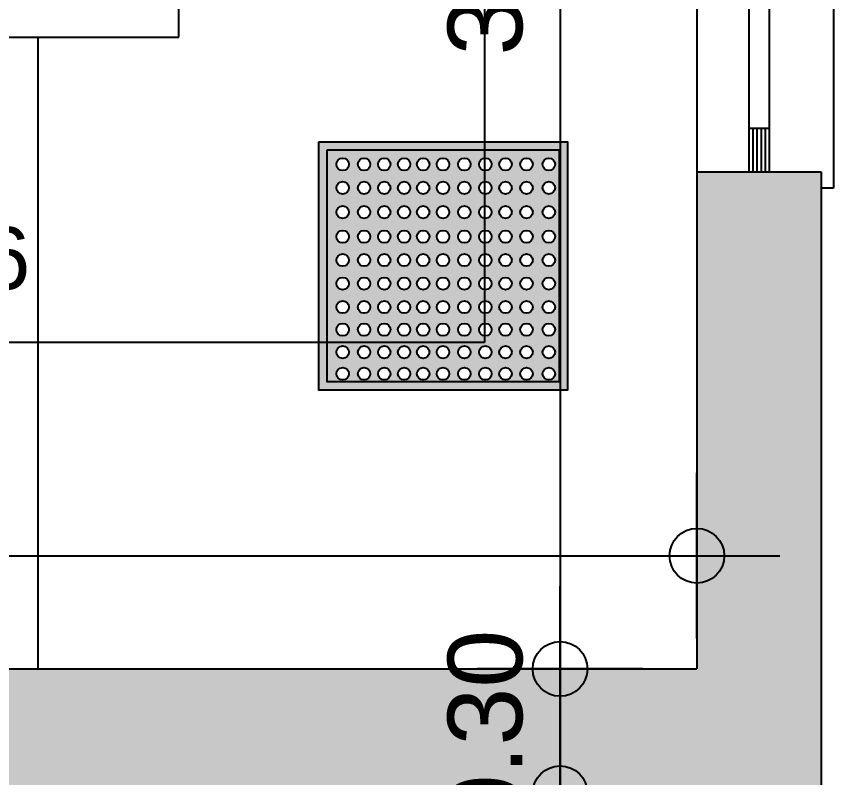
# Model space of a CAD drawing. Header units: metres. Extents: x -11 to 85, y -301 to 135.
# Drawn here: x 45.832 to 47.804, y 29.585 to 31.422 of the extents above; entities that cross this region are included whole.
import ezdxf
from ezdxf.enums import TextEntityAlignment as Align

# ---------------------------------------------------------------- set-up
doc = ezdxf.new("R2010")
doc.units = ezdxf.units.M
doc.header["$LTSCALE"] = 0.036
doc.header["$PDMODE"] = 2
for name, color, linetype in [('arxitek corofos', 252, 'Continuous'), ('DIMBLK', 252, 'Continuous'), ('HLEK_FL001_SYMBOLS', 230, 'Continuous'), ('Parathira', 252, 'Continuous')]:
    doc.layers.add(name, color=color, linetype=linetype)
doc.styles.add('COMU-N', font='arial.ttf')
doc.styles.get("Standard").update_dxf_attribs({"font": 'arial.ttf'})
doc.dimstyles.new('CADWDOT', dxfattribs={"dimscale": 0.1, "dimtxt": 1.8, "dimasz": 0.08, "dimexe": 2, "dimexo": 0, "dimgap": 0.09, "dimtad": 0, "dimrnd": 0.001, "dimzin": 0, "dimdsep": 46, "dimtxsty": 'Standard', "dimblk1": 'ARTDIM', "dimblk2": 'ARTDIM', "dimsah": 1, "dimcen": 0.09, "dimdle": 0.05, "dimse1": 1, "dimse2": 1, "dimadec": 0, "dimazin": 0, "dimtfac": 1, "dimtmove": 0, "dimatfit": 3, "dimldrblk": 'ARTDIM', "dimfxl": 2, "dimtvp": 0.9999, "dimtolj": 1, "dimtzin": 0, "dimarcsym": 0})

# ---------------------------------------------------------------- blocks, each defined once
blk = doc.blocks.new('A$C7E7A7D1A')
at = {"layer": 'Parathira'}
for p, q in [((-0.33, 0.04), (-0.33, -1.09)), ((-0.3, 0.04), (-0.33, 0.04)), ((-0.175, 0), (-0.125, 0)), ((-0.175, -1.05), (-0.175, 0)), ((-0.125, 0), (-0.125, -1.05)), ((0, 0), (0, -1.05)), ((-0.165, 0), (-0.165, -0.105)), ((-0.155, 0), (-0.155, -0.105)), ((-0.145, 0), (-0.145, -0.105)), ((-0.135, 0), (-0.135, -0.105)), ((-0.125, -0.105), (-0.175, -0.105)), ((-0.125, -0.945), (-0.175, -0.945)), ((-0.165, -0.945), (-0.165, -1.05)), ((-0.155, -0.945), (-0.155, -1.05)), ((-0.145, -0.945), (-0.145, -1.05)), ((-0.135, -0.945), (-0.135, -1.05)), ((-0.125, -1.05), (-0.175, -1.05)), ((-0.33, -1.09), (-0.3, -1.09))]:
    blk.add_line(p, q, dxfattribs=at)
blk = doc.blocks.new('ARTDIM')
at = {"layer": 'DIMBLK'}
for p, q in [((0, -24.9975), (0, 24.9975)), ((-24.9975, 0), (24.9975, 0))]:
    blk.add_line(p, q, dxfattribs=at)
blk.add_circle((0, 0), 8.25, dxfattribs=at)
blk = doc.blocks.new('*D441')
at = {"layer": 'arxitek corofos', "color": 0, "lineweight": -2}
blk.add_line((47.1437, 33.2894), (47.1437, 29.8554), dxfattribs=at)
at = {"layer": 'Defpoints', "color": 0, "transparency": 16777216}
for p in [(47.4855, 33.2974), (47.1437, 29.8474), (47.4855, 29.8474)]:
    blk.add_point(p, dxfattribs=at)
at = {"layer": 'arxitek corofos', "color": 0, "lineweight": -2, "xscale": 0.008, "yscale": 0.008, "zscale": 0.008}
for p, rotation in [((47.1437, 33.2974), 90), ((47.1437, 29.8474), 270)]:
    blk.add_blockref('ARTDIM', p, dxfattribs=dict(at, rotation=rotation))
at = {"layer": 'arxitek corofos', "color": 0, "insert": (46.9637, 31.5724), "char_height": 0.18, "attachment_point": 5, "rotation": 90}
blk.add_mtext('\\A1;3.45', dxfattribs=at)
blk = doc.blocks.new('*D442')
at = {"layer": 'arxitek corofos', "color": 0, "lineweight": -2}
blk.add_line((47.1437, 29.8394), (47.1437, 29.5554), dxfattribs=at)
at = {"layer": 'Defpoints', "color": 0, "transparency": 16777216}
for p in [(47.5855, 29.8474), (47.1437, 29.5474), (47.5855, 29.5474)]:
    blk.add_point(p, dxfattribs=at)
at = {"layer": 'arxitek corofos', "color": 0, "lineweight": -2, "xscale": 0.008, "yscale": 0.008, "zscale": 0.008}
for p, rotation in [((47.1437, 29.8474), 90), ((47.1437, 29.5474), 270)]:
    blk.add_blockref('ARTDIM', p, dxfattribs=dict(at, rotation=rotation))
at = {"layer": 'arxitek corofos', "color": 0, "insert": (46.9637, 29.6974), "char_height": 0.18, "attachment_point": 5, "rotation": 90}
blk.add_mtext('\\A1;0.30', dxfattribs=at)
blk = doc.blocks.new('*D444')
at = {"layer": 'arxitek corofos', "color": 0, "lineweight": -2}
blk.add_line((40.0817, 30.1205), (47.4657, 30.1205), dxfattribs=at)
at = {"layer": 'Defpoints', "color": 0, "transparency": 16777216}
for p in [(40.0737, 33.2974), (47.4737, 33.2974), (47.4737, 30.1205)]:
    blk.add_point(p, dxfattribs=at)
at = {"layer": 'arxitek corofos', "color": 0, "lineweight": -2, "xscale": 0.008, "yscale": 0.008, "zscale": 0.008, "rotation": 180}
blk.add_blockref('ARTDIM', (40.0737, 30.1205), dxfattribs=at)
at = {"layer": 'arxitek corofos', "color": 0, "lineweight": -2, "xscale": 0.008, "yscale": 0.008, "zscale": 0.008}
blk.add_blockref('ARTDIM', (47.4737, 30.1205), dxfattribs=at)
at = {"layer": 'arxitek corofos', "color": 0, "insert": (43.7737, 30.3005), "char_height": 0.18, "attachment_point": 5}
blk.add_mtext('\\A1;7.40', dxfattribs=at)
blk = doc.blocks.new('*D483')
at = {"layer": 'arxitek corofos', "color": 0, "lineweight": -2}
blk.add_line((47.1437, 29.5394), (47.1437, 26.4031), dxfattribs=at)
at = {"layer": 'Defpoints', "color": 0, "transparency": 16777216}
for p in [(47.4737, 29.5474), (47.1437, 26.3951), (47.4737, 26.3951)]:
    blk.add_point(p, dxfattribs=at)
at = {"layer": 'arxitek corofos', "color": 0, "lineweight": -2, "xscale": 0.008, "yscale": 0.008, "zscale": 0.008}
for p, rotation in [((47.1437, 29.5474), 90), ((47.1437, 26.3951), 270)]:
    blk.add_blockref('ARTDIM', p, dxfattribs=dict(at, rotation=rotation))
at = {"layer": 'arxitek corofos', "color": 0, "insert": (46.9637, 27.9712), "char_height": 0.18, "attachment_point": 5, "rotation": 90}
blk.add_mtext('\\A1;3.15', dxfattribs=at)
blk = doc.blocks.new('led 46W tetragono')
at = {"layer": 'HLEK_FL001_SYMBOLS'}
h = blk.add_hatch(color=256, dxfattribs=at)
h.dxf.hatch_style = 1
h.paths.add_polyline_path([(104.7283, -8.1225), (104.7283, -8.7225), (105.3283, -8.7225), (105.3283, -8.1225)])
h.paths.add_polyline_path([(105.3083, -8.1425), (105.3083, -8.7025), (104.7483, -8.7025), (104.7483, -8.1425)], flags=16)
h.paths.add_polyline_path([(104.9493, -8.1771, -1), (104.9193, -8.1771, -1)], flags=0)
h.paths.add_polyline_path([(104.9954, -8.1771, -1), (104.9654, -8.1771, -1)], flags=0)
h.paths.add_polyline_path([(104.9014, -8.1771, -1), (104.8714, -8.1771, -1)], flags=0)
h.paths.add_polyline_path([(105.0432, -8.1771, -1), (105.0133, -8.1771, -1)], flags=0)
h.paths.add_polyline_path([(104.9493, -8.2338, -1), (104.9193, -8.2338, -1)], flags=0)
h.paths.add_polyline_path([(104.9954, -8.2338, -1), (104.9654, -8.2338, -1)], flags=0)
h.paths.add_polyline_path([(104.9014, -8.2338, -1), (104.8714, -8.2338, -1)], flags=0)
h.paths.add_polyline_path([(104.8526, -8.1771, -1), (104.8227, -8.1771, -1)], flags=0)
h.paths.add_polyline_path([(105.0432, -8.2338, -1), (105.0133, -8.2338, -1)], flags=0)
h.paths.add_polyline_path([(105.0946, -8.1771, -1), (105.0647, -8.1771, -1)], flags=0)
h.paths.add_polyline_path([(104.8526, -8.2338, -1), (104.8227, -8.2338, -1)], flags=0)
h.paths.add_polyline_path([(105.0946, -8.2338, -1), (105.0647, -8.2338, -1)], flags=0)
h.paths.add_polyline_path([(104.9493, -8.2927, -1), (104.9193, -8.2927, -1)], flags=0)
h.paths.add_polyline_path([(104.9954, -8.2927, -1), (104.9654, -8.2927, -1)], flags=0)
h.paths.add_polyline_path([(104.8012, -8.1771, -1), (104.7713, -8.1771, -1)], flags=0)
h.paths.add_polyline_path([(104.9014, -8.2927, -1), (104.8714, -8.2927, -1)], flags=0)
h.paths.add_polyline_path([(105.0432, -8.2927, -1), (105.0133, -8.2927, -1)], flags=0)
h.paths.add_polyline_path([(105.1452, -8.1771, -1), (105.1152, -8.1771, -1)], flags=0)
h.paths.add_polyline_path([(104.8012, -8.2338, -1), (104.7713, -8.2338, -1)], flags=0)
h.paths.add_polyline_path([(104.8526, -8.2927, -1), (104.8227, -8.2927, -1)], flags=0)
h.paths.add_polyline_path([(105.1452, -8.2338, -1), (105.1152, -8.2338, -1)], flags=0)
h.paths.add_polyline_path([(105.0946, -8.2927, -1), (105.0647, -8.2927, -1)], flags=0)
h.paths.add_polyline_path([(104.9493, -8.3517, -1), (104.9193, -8.3517, -1)], flags=0)
h.paths.add_polyline_path([(104.9954, -8.3517, -1), (104.9654, -8.3517, -1)], flags=0)
h.paths.add_polyline_path([(105.1939, -8.1771, -1), (105.164, -8.1771, -1)], flags=0)
h.paths.add_polyline_path([(104.9014, -8.3517, -1), (104.8714, -8.3517, -1)], flags=0)
h.paths.add_polyline_path([(105.0432, -8.3517, -1), (105.0133, -8.3517, -1)], flags=0)
h.paths.add_polyline_path([(104.8012, -8.2927, -1), (104.7713, -8.2927, -1)], flags=0)
h.paths.add_polyline_path([(105.1452, -8.2927, -1), (105.1152, -8.2927, -1)], flags=0)
h.paths.add_polyline_path([(105.1939, -8.2338, -1), (105.164, -8.2338, -1)], flags=0)
h.paths.add_polyline_path([(104.8526, -8.3517, -1), (104.8227, -8.3517, -1)], flags=0)
h.paths.add_polyline_path([(105.0946, -8.3517, -1), (105.0647, -8.3517, -1)], flags=0)
h.paths.add_polyline_path([(105.1939, -8.2927, -1), (105.164, -8.2927, -1)], flags=0)
h.paths.add_polyline_path([(105.2445, -8.1771, -1), (105.2145, -8.1771, -1)], flags=0)
h.paths.add_polyline_path([(104.8012, -8.3517, -1), (104.7713, -8.3517, -1)], flags=0)
h.paths.add_polyline_path([(104.9493, -8.4083, -1), (104.9193, -8.4083, -1)], flags=0)
h.paths.add_polyline_path([(104.9954, -8.4083, -1), (104.9654, -8.4083, -1)], flags=0)
h.paths.add_polyline_path([(105.1452, -8.3517, -1), (105.1152, -8.3517, -1)], flags=0)
h.paths.add_polyline_path([(104.9014, -8.4083, -1), (104.8714, -8.4083, -1)], flags=0)
h.paths.add_polyline_path([(105.0432, -8.4083, -1), (105.0133, -8.4083, -1)], flags=0)
h.paths.add_polyline_path([(105.2445, -8.2338, -1), (105.2145, -8.2338, -1)], flags=0)
h.paths.add_polyline_path([(104.8526, -8.4083, -1), (104.8227, -8.4083, -1)], flags=0)
h.paths.add_polyline_path([(105.0946, -8.4083, -1), (105.0647, -8.4083, -1)], flags=0)
h.paths.add_polyline_path([(105.1939, -8.3517, -1), (105.164, -8.3517, -1)], flags=0)
h.paths.add_polyline_path([(105.2445, -8.2927, -1), (105.2145, -8.2927, -1)], flags=0)
h.paths.add_polyline_path([(104.8012, -8.4083, -1), (104.7713, -8.4083, -1)], flags=0)
h.paths.add_polyline_path([(105.1452, -8.4083, -1), (105.1152, -8.4083, -1)], flags=0)
h.paths.add_polyline_path([(105.2985, -8.1771, -1), (105.2686, -8.1771, -1)], flags=0)
h.paths.add_polyline_path([(104.9493, -8.465, -1), (104.9193, -8.465, -1)], flags=0)
h.paths.add_polyline_path([(104.9954, -8.465, -1), (104.9654, -8.465, -1)], flags=0)
h.paths.add_polyline_path([(104.9014, -8.465, -1), (104.8714, -8.465, -1)], flags=0)
h.paths.add_polyline_path([(105.0432, -8.465, -1), (105.0133, -8.465, -1)], flags=0)
h.paths.add_polyline_path([(105.2985, -8.2338, -1), (105.2686, -8.2338, -1)], flags=0)
h.paths.add_polyline_path([(105.2445, -8.3517, -1), (105.2145, -8.3517, -1)], flags=0)
h.paths.add_polyline_path([(104.8526, -8.465, -1), (104.8227, -8.465, -1)], flags=0)
h.paths.add_polyline_path([(105.1939, -8.4083, -1), (105.164, -8.4083, -1)], flags=0)
h.paths.add_polyline_path([(105.0946, -8.465, -1), (105.0647, -8.465, -1)], flags=0)
h.paths.add_polyline_path([(105.2985, -8.2927, -1), (105.2686, -8.2927, -1)], flags=0)
h.paths.add_polyline_path([(104.8012, -8.465, -1), (104.7713, -8.465, -1)], flags=0)
h.paths.add_polyline_path([(105.1452, -8.465, -1), (105.1152, -8.465, -1)], flags=0)
h.paths.add_polyline_path([(105.2445, -8.4083, -1), (105.2145, -8.4083, -1)], flags=0)
h.paths.add_polyline_path([(104.9493, -8.5217, -1), (104.9193, -8.5217, -1)], flags=0)
h.paths.add_polyline_path([(104.9954, -8.5217, -1), (104.9654, -8.5217, -1)], flags=0)
h.paths.add_polyline_path([(105.2985, -8.3517, -1), (105.2686, -8.3517, -1)], flags=0)
h.paths.add_polyline_path([(104.9014, -8.5217, -1), (104.8714, -8.5217, -1)], flags=0)
h.paths.add_polyline_path([(105.0432, -8.5217, -1), (105.0133, -8.5217, -1)], flags=0)
h.paths.add_polyline_path([(105.1939, -8.465, -1), (105.164, -8.465, -1)], flags=0)
h.paths.add_polyline_path([(104.8526, -8.5217, -1), (104.8227, -8.5217, -1)], flags=0)
h.paths.add_polyline_path([(105.0946, -8.5217, -1), (105.0647, -8.5217, -1)], flags=0)
h.paths.add_polyline_path([(104.8012, -8.5217, -1), (104.7713, -8.5217, -1)], flags=0)
h.paths.add_polyline_path([(105.1452, -8.5217, -1), (105.1152, -8.5217, -1)], flags=0)
h.paths.add_polyline_path([(105.2985, -8.4083, -1), (105.2686, -8.4083, -1)], flags=0)
h.paths.add_polyline_path([(105.2445, -8.465, -1), (105.2145, -8.465, -1)], flags=0)
h.paths.add_polyline_path([(104.9493, -8.5761, -1), (104.9193, -8.5761, -1)], flags=0)
h.paths.add_polyline_path([(104.9954, -8.5761, -1), (104.9654, -8.5761, -1)], flags=0)
h.paths.add_polyline_path([(105.1939, -8.5217, -1), (105.164, -8.5217, -1)], flags=0)
h.paths.add_polyline_path([(104.9014, -8.5761, -1), (104.8714, -8.5761, -1)], flags=0)
h.paths.add_polyline_path([(105.0432, -8.5761, -1), (105.0133, -8.5761, -1)], flags=0)
h.paths.add_polyline_path([(104.8526, -8.5761, -1), (104.8227, -8.5761, -1)], flags=0)
h.paths.add_polyline_path([(105.0946, -8.5761, -1), (105.0647, -8.5761, -1)], flags=0)
h.paths.add_polyline_path([(105.2985, -8.465, -1), (105.2686, -8.465, -1)], flags=0)
h.paths.add_polyline_path([(104.8012, -8.5761, -1), (104.7713, -8.5761, -1)], flags=0)
h.paths.add_polyline_path([(105.2445, -8.5217, -1), (105.2145, -8.5217, -1)], flags=0)
h.paths.add_polyline_path([(105.1452, -8.5761, -1), (105.1152, -8.5761, -1)], flags=0)
h.paths.add_polyline_path([(105.1939, -8.5761, -1), (105.164, -8.5761, -1)], flags=0)
h.paths.add_polyline_path([(104.9493, -8.6305, -1), (104.9193, -8.6305, -1)], flags=0)
h.paths.add_polyline_path([(104.9954, -8.6305, -1), (104.9654, -8.6305, -1)], flags=0)
h.paths.add_polyline_path([(104.9014, -8.6305, -1), (104.8714, -8.6305, -1)], flags=0)
h.paths.add_polyline_path([(105.0432, -8.6305, -1), (105.0133, -8.6305, -1)], flags=0)
h.paths.add_polyline_path([(105.2985, -8.5217, -1), (105.2686, -8.5217, -1)], flags=0)
h.paths.add_polyline_path([(104.8526, -8.6305, -1), (104.8227, -8.6305, -1)], flags=0)
h.paths.add_polyline_path([(105.0946, -8.6305, -1), (105.0647, -8.6305, -1)], flags=0)
h.paths.add_polyline_path([(105.2445, -8.5761, -1), (105.2145, -8.5761, -1)], flags=0)
h.paths.add_polyline_path([(104.8012, -8.6305, -1), (104.7713, -8.6305, -1)], flags=0)
h.paths.add_polyline_path([(105.1452, -8.6305, -1), (105.1152, -8.6305, -1)], flags=0)
h.paths.add_polyline_path([(105.1939, -8.6305, -1), (105.164, -8.6305, -1)], flags=0)
h.paths.add_polyline_path([(104.9493, -8.6826, -1), (104.9193, -8.6826, -1)], flags=0)
h.paths.add_polyline_path([(104.9954, -8.6826, -1), (104.9654, -8.6826, -1)], flags=0)
h.paths.add_polyline_path([(105.2985, -8.5761, -1), (105.2686, -8.5761, -1)], flags=0)
h.paths.add_polyline_path([(104.9014, -8.6826, -1), (104.8714, -8.6826, -1)], flags=0)
h.paths.add_polyline_path([(105.0432, -8.6826, -1), (105.0133, -8.6826, -1)], flags=0)
h.paths.add_polyline_path([(104.8526, -8.6826, -1), (104.8227, -8.6826, -1)], flags=0)
h.paths.add_polyline_path([(105.0946, -8.6826, -1), (105.0647, -8.6826, -1)], flags=0)
h.paths.add_polyline_path([(105.2445, -8.6305, -1), (105.2145, -8.6305, -1)], flags=0)
h.paths.add_polyline_path([(104.8012, -8.6826, -1), (104.7713, -8.6826, -1)], flags=0)
h.paths.add_polyline_path([(105.1452, -8.6826, -1), (105.1152, -8.6826, -1)], flags=0)
h.paths.add_polyline_path([(105.1939, -8.6826, -1), (105.164, -8.6826, -1)], flags=0)
h.paths.add_polyline_path([(105.2985, -8.6305, -1), (105.2686, -8.6305, -1)], flags=0)
h.paths.add_polyline_path([(105.2445, -8.6826, -1), (105.2145, -8.6826, -1)], flags=0)
h.paths.add_polyline_path([(105.2985, -8.6826, -1), (105.2686, -8.6826, -1)], flags=0)
h = blk.add_hatch(color=181, dxfattribs=at)
h.dxf.hatch_style = 1
h.paths.add_polyline_path([(104.7483, -8.1425), (104.7483, -8.7025), (105.3083, -8.7025), (105.3083, -8.1425)])
h.paths.add_polyline_path([(104.9954, -8.3517, -1), (104.9654, -8.3517, -1)], flags=16)
h.paths.add_polyline_path([(105.0432, -8.3517, -1), (105.0133, -8.3517, -1)], flags=16)
h.paths.add_polyline_path([(104.9654, -8.2927, -1), (104.9954, -8.2927, -1)], flags=16)
h.paths.add_polyline_path([(105.0133, -8.2927, -1), (105.0432, -8.2927, -1)], flags=16)
h.paths.add_polyline_path([(104.9493, -8.3517, -1), (104.9193, -8.3517, -1)], flags=16)
h.paths.add_polyline_path([(104.9193, -8.2927, -1), (104.9493, -8.2927, -1)], flags=16)
h.paths.add_polyline_path([(105.0946, -8.3517, -1), (105.0647, -8.3517, -1)], flags=16)
h.paths.add_polyline_path([(105.0647, -8.2927, -1), (105.0946, -8.2927, -1)], flags=16)
h.paths.add_polyline_path([(104.9954, -8.4083, -1), (104.9654, -8.4083, -1)], flags=16)
h.paths.add_polyline_path([(105.0432, -8.4083, -1), (105.0133, -8.4083, -1)], flags=16)
h.paths.add_polyline_path([(104.9654, -8.2338, -1), (104.9954, -8.2338, -1)], flags=16)
h.paths.add_polyline_path([(105.0133, -8.2338, -1), (105.0432, -8.2338, -1)], flags=16)
h.paths.add_polyline_path([(104.9493, -8.4083, -1), (104.9193, -8.4083, -1)], flags=16)
h.paths.add_polyline_path([(105.0946, -8.4083, -1), (105.0647, -8.4083, -1)], flags=16)
h.paths.add_polyline_path([(104.9193, -8.2338, -1), (104.9493, -8.2338, -1)], flags=16)
h.paths.add_polyline_path([(105.0647, -8.2338, -1), (105.0946, -8.2338, -1)], flags=16)
h.paths.add_polyline_path([(104.9014, -8.3517, -1), (104.8714, -8.3517, -1)], flags=16)
h.paths.add_polyline_path([(104.8714, -8.2927, -1), (104.9014, -8.2927, -1)], flags=16)
h.paths.add_polyline_path([(105.1452, -8.3517, -1), (105.1152, -8.3517, -1)], flags=16)
h.paths.add_polyline_path([(105.1152, -8.2927, -1), (105.1452, -8.2927, -1)], flags=16)
h.paths.add_polyline_path([(104.9954, -8.465, -1), (104.9654, -8.465, -1)], flags=16)
h.paths.add_polyline_path([(105.0432, -8.465, -1), (105.0133, -8.465, -1)], flags=16)
h.paths.add_polyline_path([(104.9014, -8.4083, -1), (104.8714, -8.4083, -1)], flags=16)
h.paths.add_polyline_path([(104.8714, -8.2338, -1), (104.9014, -8.2338, -1)], flags=16)
h.paths.add_polyline_path([(104.9654, -8.1771, -1), (104.9954, -8.1771, -1)], flags=16)
h.paths.add_polyline_path([(105.0133, -8.1771, -1), (105.0432, -8.1771, -1)], flags=16)
h.paths.add_polyline_path([(105.1452, -8.4083, -1), (105.1152, -8.4083, -1)], flags=16)
h.paths.add_polyline_path([(104.9493, -8.465, -1), (104.9193, -8.465, -1)], flags=16)
h.paths.add_polyline_path([(105.1152, -8.2338, -1), (105.1452, -8.2338, -1)], flags=16)
h.paths.add_polyline_path([(105.0946, -8.465, -1), (105.0647, -8.465, -1)], flags=16)
h.paths.add_polyline_path([(104.9193, -8.1771, -1), (104.9493, -8.1771, -1)], flags=16)
h.paths.add_polyline_path([(105.0647, -8.1771, -1), (105.0946, -8.1771, -1)], flags=16)
h.paths.add_polyline_path([(104.8526, -8.3517, -1), (104.8227, -8.3517, -1)], flags=16)
h.paths.add_polyline_path([(104.8227, -8.2927, -1), (104.8526, -8.2927, -1)], flags=16)
h.paths.add_polyline_path([(105.1939, -8.3517, -1), (105.164, -8.3517, -1)], flags=16)
h.paths.add_polyline_path([(105.164, -8.2927, -1), (105.1939, -8.2927, -1)], flags=16)
h.paths.add_polyline_path([(104.9014, -8.465, -1), (104.8714, -8.465, -1)], flags=16)
h.paths.add_polyline_path([(104.8526, -8.4083, -1), (104.8227, -8.4083, -1)], flags=16)
h.paths.add_polyline_path([(105.1452, -8.465, -1), (105.1152, -8.465, -1)], flags=16)
h.paths.add_polyline_path([(104.8714, -8.1771, -1), (104.9014, -8.1771, -1)], flags=16)
h.paths.add_polyline_path([(104.8227, -8.2338, -1), (104.8526, -8.2338, -1)], flags=16)
h.paths.add_polyline_path([(105.1939, -8.4083, -1), (105.164, -8.4083, -1)], flags=16)
h.paths.add_polyline_path([(105.1152, -8.1771, -1), (105.1452, -8.1771, -1)], flags=16)
h.paths.add_polyline_path([(104.9954, -8.5217, -1), (104.9654, -8.5217, -1)], flags=16)
h.paths.add_polyline_path([(105.0432, -8.5217, -1), (105.0133, -8.5217, -1)], flags=16)
h.paths.add_polyline_path([(105.164, -8.2338, -1), (105.1939, -8.2338, -1)], flags=16)
h.paths.add_polyline_path([(104.9493, -8.5217, -1), (104.9193, -8.5217, -1)], flags=16)
h.paths.add_polyline_path([(105.0946, -8.5217, -1), (105.0647, -8.5217, -1)], flags=16)
h.paths.add_polyline_path([(104.8526, -8.465, -1), (104.8227, -8.465, -1)], flags=16)
h.paths.add_polyline_path([(104.8012, -8.3517, -1), (104.7713, -8.3517, -1)], flags=16)
h.paths.add_polyline_path([(104.7713, -8.2927, -1), (104.8012, -8.2927, -1)], flags=16)
h.paths.add_polyline_path([(104.8227, -8.1771, -1), (104.8526, -8.1771, -1)], flags=16)
h.paths.add_polyline_path([(105.1939, -8.465, -1), (105.164, -8.465, -1)], flags=16)
h.paths.add_polyline_path([(105.2445, -8.3517, -1), (105.2145, -8.3517, -1)], flags=16)
h.paths.add_polyline_path([(104.9014, -8.5217, -1), (104.8714, -8.5217, -1)], flags=16)
h.paths.add_polyline_path([(105.2145, -8.2927, -1), (105.2445, -8.2927, -1)], flags=16)
h.paths.add_polyline_path([(105.164, -8.1771, -1), (105.1939, -8.1771, -1)], flags=16)
h.paths.add_polyline_path([(104.8012, -8.4083, -1), (104.7713, -8.4083, -1)], flags=16)
h.paths.add_polyline_path([(105.1452, -8.5217, -1), (105.1152, -8.5217, -1)], flags=16)
h.paths.add_polyline_path([(104.7713, -8.2338, -1), (104.8012, -8.2338, -1)], flags=16)
h.paths.add_polyline_path([(105.2445, -8.4083, -1), (105.2145, -8.4083, -1)], flags=16)
h.paths.add_polyline_path([(105.2145, -8.2338, -1), (105.2445, -8.2338, -1)], flags=16)
h.paths.add_polyline_path([(104.9954, -8.5761, -1), (104.9654, -8.5761, -1)], flags=16)
h.paths.add_polyline_path([(105.0432, -8.5761, -1), (105.0133, -8.5761, -1)], flags=16)
h.paths.add_polyline_path([(104.8526, -8.5217, -1), (104.8227, -8.5217, -1)], flags=16)
h.paths.add_polyline_path([(104.8012, -8.465, -1), (104.7713, -8.465, -1)], flags=16)
h.paths.add_polyline_path([(104.9493, -8.5761, -1), (104.9193, -8.5761, -1)], flags=16)
h.paths.add_polyline_path([(105.0946, -8.5761, -1), (105.0647, -8.5761, -1)], flags=16)
h.paths.add_polyline_path([(105.1939, -8.5217, -1), (105.164, -8.5217, -1)], flags=16)
h.paths.add_polyline_path([(104.7713, -8.1771, -1), (104.8012, -8.1771, -1)], flags=16)
h.paths.add_polyline_path([(105.2445, -8.465, -1), (105.2145, -8.465, -1)], flags=16)
h.paths.add_polyline_path([(105.2145, -8.1771, -1), (105.2445, -8.1771, -1)], flags=16)
h.paths.add_polyline_path([(104.9014, -8.5761, -1), (104.8714, -8.5761, -1)], flags=16)
h.paths.add_polyline_path([(105.1452, -8.5761, -1), (105.1152, -8.5761, -1)], flags=16)
h.paths.add_polyline_path([(105.2985, -8.3517, -1), (105.2686, -8.3517, -1)], flags=16)
h.paths.add_polyline_path([(105.2686, -8.2927, -1), (105.2985, -8.2927, -1)], flags=16)
h.paths.add_polyline_path([(105.2985, -8.4083, -1), (105.2686, -8.4083, -1)], flags=16)
h.paths.add_polyline_path([(104.8012, -8.5217, -1), (104.7713, -8.5217, -1)], flags=16)
h.paths.add_polyline_path([(105.2686, -8.2338, -1), (105.2985, -8.2338, -1)], flags=16)
h.paths.add_polyline_path([(105.2445, -8.5217, -1), (105.2145, -8.5217, -1)], flags=16)
h.paths.add_polyline_path([(104.8526, -8.5761, -1), (104.8227, -8.5761, -1)], flags=16)
h.paths.add_polyline_path([(104.9954, -8.6305, -1), (104.9654, -8.6305, -1)], flags=16)
h.paths.add_polyline_path([(105.1939, -8.5761, -1), (105.164, -8.5761, -1)], flags=16)
h.paths.add_polyline_path([(105.0432, -8.6305, -1), (105.0133, -8.6305, -1)], flags=16)
h.paths.add_polyline_path([(104.9493, -8.6305, -1), (104.9193, -8.6305, -1)], flags=16)
h.paths.add_polyline_path([(105.2985, -8.465, -1), (105.2686, -8.465, -1)], flags=16)
h.paths.add_polyline_path([(105.0946, -8.6305, -1), (105.0647, -8.6305, -1)], flags=16)
h.paths.add_polyline_path([(105.2686, -8.1771, -1), (105.2985, -8.1771, -1)], flags=16)
h.paths.add_polyline_path([(104.9014, -8.6305, -1), (104.8714, -8.6305, -1)], flags=16)
h.paths.add_polyline_path([(105.1452, -8.6305, -1), (105.1152, -8.6305, -1)], flags=16)
h.paths.add_polyline_path([(104.8012, -8.5761, -1), (104.7713, -8.5761, -1)], flags=16)
h.paths.add_polyline_path([(105.2445, -8.5761, -1), (105.2145, -8.5761, -1)], flags=16)
h.paths.add_polyline_path([(105.2985, -8.5217, -1), (105.2686, -8.5217, -1)], flags=16)
h.paths.add_polyline_path([(104.8526, -8.6305, -1), (104.8227, -8.6305, -1)], flags=16)
h.paths.add_polyline_path([(105.1939, -8.6305, -1), (105.164, -8.6305, -1)], flags=16)
h.paths.add_polyline_path([(104.9954, -8.6826, -1), (104.9654, -8.6826, -1)], flags=16)
h.paths.add_polyline_path([(105.0432, -8.6826, -1), (105.0133, -8.6826, -1)], flags=16)
h.paths.add_polyline_path([(104.9493, -8.6826, -1), (104.9193, -8.6826, -1)], flags=16)
h.paths.add_polyline_path([(105.0946, -8.6826, -1), (105.0647, -8.6826, -1)], flags=16)
h.paths.add_polyline_path([(104.8012, -8.6305, -1), (104.7713, -8.6305, -1)], flags=16)
h.paths.add_polyline_path([(104.9014, -8.6826, -1), (104.8714, -8.6826, -1)], flags=16)
h.paths.add_polyline_path([(105.2985, -8.5761, -1), (105.2686, -8.5761, -1)], flags=16)
h.paths.add_polyline_path([(105.1452, -8.6826, -1), (105.1152, -8.6826, -1)], flags=16)
h.paths.add_polyline_path([(105.2445, -8.6305, -1), (105.2145, -8.6305, -1)], flags=16)
h.paths.add_polyline_path([(104.8526, -8.6826, -1), (104.8227, -8.6826, -1)], flags=16)
h.paths.add_polyline_path([(105.1939, -8.6826, -1), (105.164, -8.6826, -1)], flags=16)
h.paths.add_polyline_path([(105.2985, -8.6305, -1), (105.2686, -8.6305, -1)], flags=16)
h.paths.add_polyline_path([(104.8012, -8.6826, -1), (104.7713, -8.6826, -1)], flags=16)
h.paths.add_polyline_path([(105.2445, -8.6826, -1), (105.2145, -8.6826, -1)], flags=16)
h.paths.add_polyline_path([(105.2985, -8.6826, -1), (105.2686, -8.6826, -1)], flags=16)
for points in [[(104.7283, -8.1225), (105.3283, -8.1225), (105.3283, -8.7225), (104.7283, -8.7225)], [(104.7483, -8.1425), (105.3083, -8.1425), (105.3083, -8.7025), (104.7483, -8.7025)]]:
    blk.add_lwpolyline(points, close=True, dxfattribs=at)
for centre in [(104.7862, -8.1771), (104.8377, -8.1771), (104.8864, -8.1771), (104.9343, -8.1771), (104.9804, -8.1771), (105.0282, -8.1771), (105.0797, -8.1771), (105.1302, -8.1771), (105.1789, -8.1771), (105.2295, -8.1771), (105.2835, -8.1771), (104.7862, -8.2338), (104.8377, -8.2338), (104.8864, -8.2338), (104.9343, -8.2338), (104.9804, -8.2338), (105.0282, -8.2338), (105.0797, -8.2338), (105.1302, -8.2338), (105.1789, -8.2338), (105.2295, -8.2338), (105.2835, -8.2338), (104.7862, -8.2927), (104.8377, -8.2927), (104.8864, -8.2927), (104.9343, -8.2927), (104.9804, -8.2927), (105.0282, -8.2927), (105.0797, -8.2927), (105.1302, -8.2927), (105.1789, -8.2927), (105.2295, -8.2927), (105.2835, -8.2927), (104.7862, -8.3517), (104.8377, -8.3517), (104.8864, -8.3517), (104.9343, -8.3517), (104.9804, -8.3517), (105.0282, -8.3517), (105.0797, -8.3517), (105.1302, -8.3517), (105.1789, -8.3517), (105.2295, -8.3517), (105.2835, -8.3517), (104.7862, -8.4083), (104.8377, -8.4083), (104.8864, -8.4083), (104.9343, -8.4083), (104.9804, -8.4083), (105.0282, -8.4083), (105.0797, -8.4083), (105.1302, -8.4083), (105.1789, -8.4083), (105.2295, -8.4083), (105.2835, -8.4083), (104.7862, -8.465), (104.8377, -8.465), (104.8864, -8.465), (104.9343, -8.465), (104.9804, -8.465), (105.0282, -8.465), (105.0797, -8.465), (105.1302, -8.465), (105.1789, -8.465), (105.2295, -8.465), (105.2835, -8.465), (104.7862, -8.5217), (104.8377, -8.5217), (104.8864, -8.5217), (104.9343, -8.5217), (104.9804, -8.5217), (105.0282, -8.5217), (105.0797, -8.5217), (105.1302, -8.5217), (105.1789, -8.5217), (105.2295, -8.5217), (105.2835, -8.5217), (104.7862, -8.5761), (104.8377, -8.5761), (104.8864, -8.5761), (104.9343, -8.5761), (104.9804, -8.5761), (105.0282, -8.5761), (105.0797, -8.5761), (105.1302, -8.5761), (105.1789, -8.5761), (105.2295, -8.5761), (105.2835, -8.5761), (104.7862, -8.6305), (104.8377, -8.6305), (104.8864, -8.6305), (104.9343, -8.6305), (104.9804, -8.6305), (105.0282, -8.6305), (105.0797, -8.6305), (105.1302, -8.6305), (105.1789, -8.6305), (105.2295, -8.6305), (105.2835, -8.6305), (104.7862, -8.6826), (104.8377, -8.6826), (104.8864, -8.6826), (104.9343, -8.6826), (104.9804, -8.6826), (105.0282, -8.6826), (105.0797, -8.6826), (105.1302, -8.6826), (105.1789, -8.6826), (105.2295, -8.6826), (105.2835, -8.6826)]:
    blk.add_circle(centre, 0.015, dxfattribs=at)

msp = doc.modelspace()

# ---------------------------------------------------------------- hatches: boundary and pattern name
at = {"layer": 'arxitek corofos'}
msp.add_hatch(color=256, dxfattribs=at).paths.add_polyline_path([(47.4737, 29.8474), (45.3737, 29.8474), (45.3737, 29.5474), (47.7737, 29.5474), (47.7737, 31.0474), (47.4737, 31.0474)])

# ---------------------------------------------------------------- linework, layer by layer
at = {"layer": 'arxitek corofos', "linetype": 'Continuous'}
for p, q in [((46.9612, 32.5099), (46.9612, 30.6349)), ((46.2237, 31.3724), (46.2237, 31.7724)), ((44.7537, 31.3724), (46.2237, 31.3724)), ((45.8837, 31.3724), (45.8837, 29.8474)), ((46.9612, 30.6349), (45.0342, 30.6349))]:
    msp.add_line(p, q, dxfattribs=at)
at = {"layer": 'arxitek corofos'}
for p, q in [((47.4737, 31.0474), (47.4737, 29.8474)), ((47.4737, 31.0474), (47.7737, 31.0474)), ((47.7737, 31.0474), (47.7737, 29.5474)), ((45.3737, 29.8474), (47.4737, 29.8474))]:
    msp.add_line(p, q, dxfattribs=at)

# ---------------------------------------------------------------- block references
at = {"layer": 'arxitek corofos', "xscale": -1}
msp.add_blockref('A$C7E7A7D1A', (47.4737, 32.0974), dxfattribs=at)
at = {"layer": 'HLEK_FL001_SYMBOLS'}
msp.add_blockref('led 46W tetragono', (-58.167, 39.2424), dxfattribs=at)

# ---------------------------------------------------------------- texts
at = {"layer": 'arxitek corofos', "style": 'COMU-N'}
msp.add_text('16', height=0.15, dxfattribs=at).set_placement((45.7487, 30.8389), align=Align.MIDDLE)

# ---------------------------------------------------------------- dimensions: what is measured, and where the dimension line sits
at = {"layer": 'arxitek corofos'}
dim = msp.add_linear_dim(base=(47.1437, 29.8474), p1=(47.4855, 33.2974), p2=(47.4855, 29.8474), angle=90, dimstyle='CADWDOT', dxfattribs=at)
dim.commit()
dim.dimension.update_dxf_attribs({"geometry": '*D441', "text_midpoint": (46.9637, 31.5724)})
dim = msp.add_linear_dim(base=(47.4737, 30.1205), p1=(40.0737, 33.2974), p2=(47.4737, 33.2974), dimstyle='CADWDOT', dxfattribs=at)
dim.commit()
dim.dimension.update_dxf_attribs({"geometry": '*D444', "text_midpoint": (43.7737, 30.3005)})
dim = msp.add_linear_dim(base=(47.1437, 29.5474), p1=(47.5855, 29.8474), p2=(47.5855, 29.5474), angle=90, dimstyle='CADWDOT', dxfattribs=at)
dim.commit()
dim.dimension.update_dxf_attribs({"geometry": '*D442', "text_midpoint": (47.1437, 29.6974), "dimtype": 160})
dim = msp.add_aligned_dim(p1=(47.4737, 29.5474), p2=(47.4737, 26.3951), distance=-0.3301, dimstyle='CADWDOT', dxfattribs=at)
dim.commit()
dim.dimension.update_dxf_attribs({"geometry": '*D483', "text_midpoint": (46.9637, 27.9712)})

doc.saveas('drawing.dxf')
